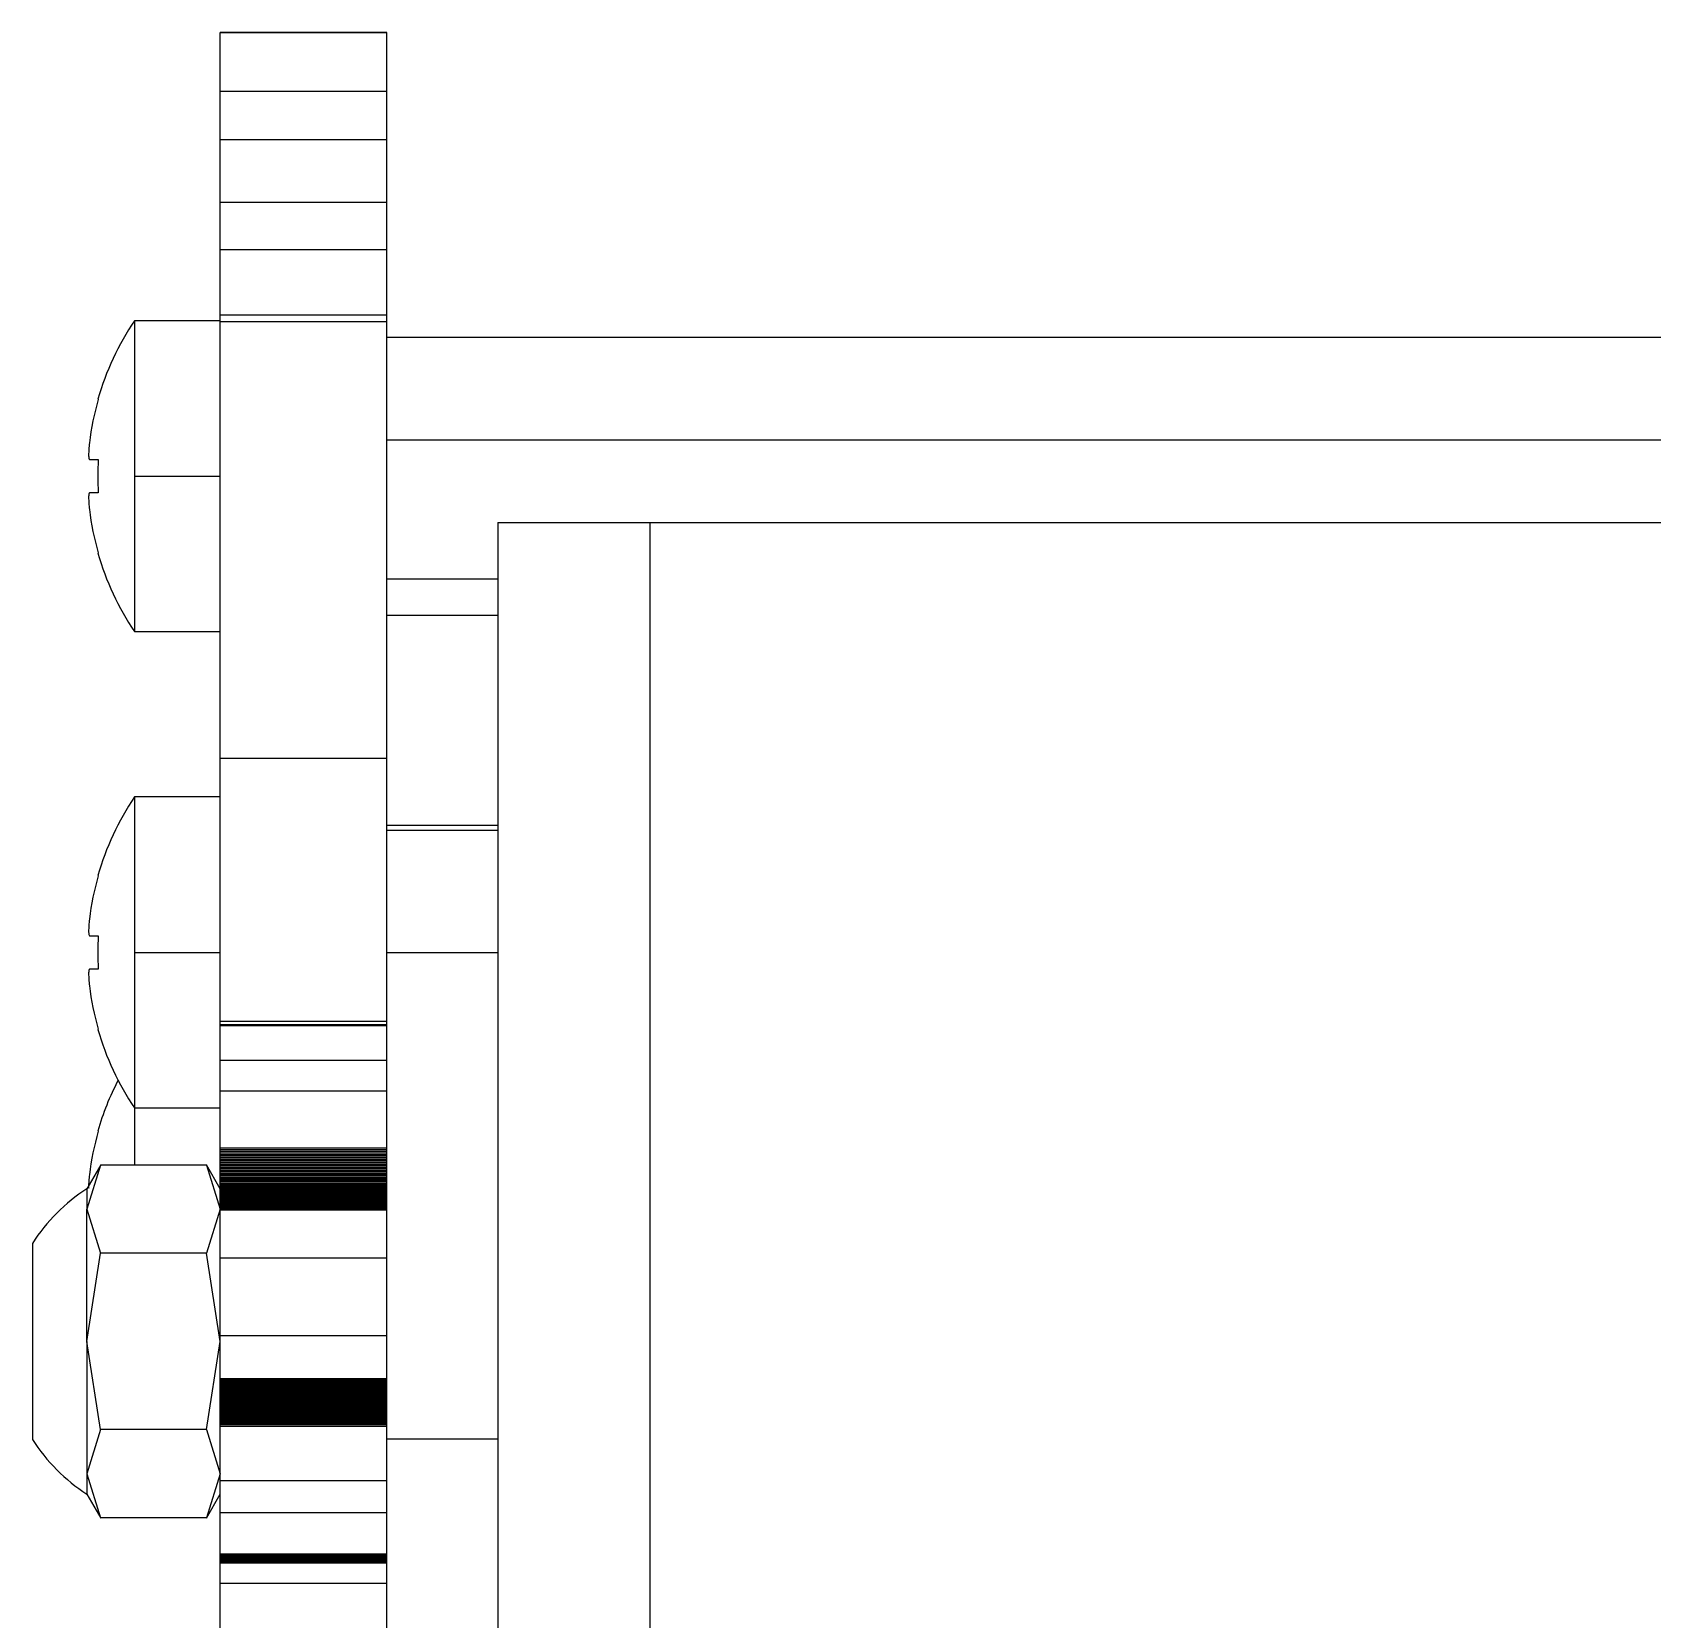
# Model space of a CAD drawing. Header units: millimetres. Extents: x 0 to 841, y 0 to 594.
# Drawn here: x 157.04 to 186.22, y 460.55 to 489.14 of the extents above; entities that cross this region are included whole.
import ezdxf

# ---------------------------------------------------------------- set-up
doc = ezdxf.new("R2010")
doc.units = ezdxf.units.MM

msp = doc.modelspace()

# ---------------------------------------------------------------- linework, layer by layer
at = {"color": 7, "linetype": 'Continuous', "lineweight": 25}
for p, q in [((163.418, 489.139), (160.418, 489.139)), ((160.418, 489.137), (160.418, 489.139)), ((160.418, 489.137), (163.418, 489.137)), ((160.418, 488.081), (160.418, 489.137)), ((163.418, 489.137), (163.418, 489.139)), ((163.418, 488.081), (163.418, 489.137)), ((160.418, 488.081), (163.418, 488.081)), ((160.418, 487.208), (160.418, 488.081)), ((163.418, 487.208), (163.418, 488.081)), ((160.418, 487.208), (163.418, 487.208)), ((160.418, 486.084), (160.418, 487.208)), ((163.418, 486.084), (163.418, 487.208)), ((160.418, 486.084), (163.418, 486.084)), ((160.418, 485.228), (160.418, 486.084)), ((163.418, 485.228), (163.418, 486.084)), ((160.418, 485.228), (163.418, 485.228)), ((160.418, 484.044), (160.418, 485.228)), ((163.418, 484.044), (163.418, 485.228)), ((160.418, 483.947), (158.876, 483.947)), ((158.876, 483.947), (158.876, 481.147)), ((163.418, 484.044), (160.418, 484.044)), ((160.418, 483.933), (160.418, 484.044)), ((160.418, 483.933), (163.418, 483.933)), ((160.418, 476.063), (160.418, 483.933)), ((163.418, 483.933), (163.418, 484.044)), ((163.418, 476.063), (163.418, 483.933)), ((163.418, 483.651), (188.418, 483.651)), ((163.418, 481.799), (188.418, 481.799)), ((158.063, 481.447), (158.222, 481.447)), ((158.876, 481.147), (160.418, 481.147)), ((158.876, 481.147), (158.876, 478.347)), ((158.222, 480.847), (158.063, 480.847)), ((165.418, 480.313), (165.418, 423.313)), ((165.418, 480.313), (168.155, 480.313)), ((168.155, 480.313), (168.155, 423.313)), ((168.155, 480.313), (204.918, 480.313)), ((163.418, 479.295), (165.418, 479.295)), ((163.418, 478.643), (165.418, 478.643)), ((158.876, 478.347), (160.418, 478.347)), ((163.418, 476.063), (160.418, 476.063)), ((160.418, 471.332), (160.418, 476.063)), ((163.418, 471.332), (163.418, 476.063)), ((160.418, 475.369), (158.876, 475.369)), ((158.876, 475.369), (158.876, 472.569)), ((163.418, 474.862), (165.418, 474.862)), ((163.418, 474.774), (165.418, 474.774)), ((158.063, 472.869), (158.222, 472.869)), ((158.876, 472.569), (160.418, 472.569)), ((158.876, 472.569), (158.876, 469.769)), ((165.418, 472.563), (163.418, 472.563)), ((158.222, 472.269), (158.063, 472.269)), ((160.418, 471.332), (163.418, 471.332)), ((160.418, 471.271), (160.418, 471.332)), ((163.418, 471.271), (163.418, 471.332)), ((160.418, 471.271), (163.418, 471.271)), ((160.418, 471.27), (160.418, 471.271)), ((160.418, 471.271), (163.418, 471.271)), ((160.418, 471.271), (160.418, 471.271)), ((160.418, 471.271), (163.418, 471.271)), ((160.418, 471.271), (160.418, 471.271)), ((160.418, 471.271), (163.418, 471.271)), ((160.418, 471.271), (160.418, 471.271)), ((160.418, 471.27), (163.418, 471.27)), ((160.418, 471.269), (160.418, 471.27)), ((160.418, 471.269), (163.418, 471.269)), ((160.418, 471.267), (160.418, 471.269)), ((160.418, 471.267), (163.418, 471.267)), ((160.418, 471.266), (160.418, 471.267)), ((160.418, 471.266), (163.418, 471.266)), ((160.418, 471.264), (160.418, 471.266)), ((160.418, 471.264), (163.418, 471.264)), ((160.418, 471.262), (160.418, 471.264)), ((160.418, 471.262), (163.418, 471.262)), ((160.418, 471.259), (160.418, 471.262)), ((160.418, 471.259), (163.418, 471.259)), ((160.418, 471.257), (160.418, 471.259)), ((160.418, 471.257), (163.418, 471.257)), ((160.418, 471.254), (160.418, 471.257)), ((160.418, 471.254), (163.418, 471.254)), ((160.418, 471.251), (160.418, 471.254)), ((160.418, 471.251), (163.418, 471.251)), ((160.418, 470.629), (160.418, 471.251)), ((163.418, 471.27), (163.418, 471.271)), ((163.418, 471.271), (163.418, 471.271)), ((163.418, 471.271), (163.418, 471.271)), ((163.418, 471.271), (163.418, 471.271)), ((163.418, 471.269), (163.418, 471.27)), ((163.418, 471.267), (163.418, 471.269)), ((163.418, 471.266), (163.418, 471.267)), ((163.418, 471.264), (163.418, 471.266)), ((163.418, 471.262), (163.418, 471.264)), ((163.418, 471.259), (163.418, 471.262)), ((163.418, 471.257), (163.418, 471.259)), ((163.418, 471.254), (163.418, 471.257)), ((163.418, 471.251), (163.418, 471.254)), ((163.418, 470.629), (163.418, 471.251)), ((160.418, 470.629), (163.418, 470.629)), ((160.418, 470.076), (160.418, 470.629)), ((163.418, 470.076), (163.418, 470.629)), ((160.418, 470.076), (163.418, 470.076)), ((160.418, 469.049), (160.418, 470.076)), ((163.418, 469.049), (163.418, 470.076)), ((158.876, 469.769), (160.418, 469.769)), ((158.876, 469.769), (158.876, 468.738)), ((160.418, 469.049), (163.418, 469.049)), ((160.418, 469.02), (160.418, 469.049)), ((160.418, 469.02), (163.418, 469.02)), ((160.418, 468.991), (160.418, 469.02)), ((160.418, 468.991), (163.418, 468.991)), ((160.418, 468.962), (160.418, 468.991)), ((160.418, 468.962), (163.418, 468.962)), ((160.418, 468.933), (160.418, 468.962)), ((163.418, 469.02), (163.418, 469.049)), ((163.418, 468.991), (163.418, 469.02)), ((163.418, 468.962), (163.418, 468.991)), ((163.418, 468.933), (163.418, 468.962)), ((158.267, 468.744), (158.018, 468.313)), ((158.264, 468.738), (158.018, 467.944)), ((160.172, 468.738), (158.264, 468.738)), ((160.418, 468.313), (160.169, 468.744)), ((160.172, 468.738), (160.418, 467.944)), ((160.418, 468.933), (163.418, 468.933)), ((160.418, 468.904), (160.418, 468.933)), ((160.418, 468.904), (163.418, 468.904)), ((160.418, 468.876), (160.418, 468.904)), ((160.418, 468.876), (163.418, 468.876)), ((160.418, 468.848), (160.418, 468.876)), ((160.418, 468.848), (163.418, 468.848)), ((160.418, 468.819), (160.418, 468.848)), ((160.418, 468.819), (163.418, 468.819)), ((160.418, 468.791), (160.418, 468.819)), ((160.418, 468.791), (163.418, 468.791)), ((160.418, 468.764), (160.418, 468.791)), ((160.418, 468.764), (163.418, 468.764)), ((160.418, 468.736), (160.418, 468.764)), ((160.418, 468.736), (163.418, 468.736)), ((160.418, 468.709), (160.418, 468.736)), ((160.418, 468.709), (163.418, 468.709)), ((160.418, 468.682), (160.418, 468.709)), ((160.418, 468.682), (163.418, 468.682)), ((160.418, 468.655), (160.418, 468.682)), ((163.418, 468.904), (163.418, 468.933)), ((163.418, 468.876), (163.418, 468.904)), ((163.418, 468.848), (163.418, 468.876)), ((163.418, 468.819), (163.418, 468.848)), ((163.418, 468.791), (163.418, 468.819)), ((163.418, 468.764), (163.418, 468.791)), ((163.418, 468.736), (163.418, 468.764)), ((163.418, 468.709), (163.418, 468.736)), ((163.418, 468.682), (163.418, 468.709)), ((163.418, 468.655), (163.418, 468.682)), ((160.418, 468.655), (163.418, 468.655)), ((160.418, 468.628), (160.418, 468.655)), ((160.418, 468.628), (163.418, 468.628)), ((160.418, 468.602), (160.418, 468.628)), ((160.418, 468.602), (163.418, 468.602)), ((160.418, 468.575), (160.418, 468.602)), ((160.418, 468.575), (163.418, 468.575)), ((160.418, 468.549), (160.418, 468.575)), ((160.418, 468.549), (163.418, 468.549)), ((160.418, 468.523), (160.418, 468.549)), ((160.418, 468.523), (163.418, 468.523)), ((160.418, 468.498), (160.418, 468.523)), ((160.418, 468.498), (163.418, 468.498)), ((160.418, 468.472), (160.418, 468.498)), ((160.418, 468.472), (163.418, 468.472)), ((160.418, 468.447), (160.418, 468.472)), ((160.418, 468.447), (163.418, 468.447)), ((160.418, 468.422), (160.418, 468.447)), ((160.418, 468.422), (163.418, 468.422)), ((160.418, 468.398), (160.418, 468.422)), ((160.418, 468.398), (163.418, 468.398)), ((160.418, 468.373), (160.418, 468.398)), ((163.418, 468.628), (163.418, 468.655)), ((163.418, 468.602), (163.418, 468.628)), ((163.418, 468.575), (163.418, 468.602)), ((163.418, 468.549), (163.418, 468.575)), ((163.418, 468.523), (163.418, 468.549)), ((163.418, 468.498), (163.418, 468.523)), ((163.418, 468.472), (163.418, 468.498)), ((163.418, 468.447), (163.418, 468.472)), ((163.418, 468.422), (163.418, 468.447)), ((163.418, 468.398), (163.418, 468.422)), ((163.418, 468.373), (163.418, 468.398)), ((158.018, 468.313), (158.018, 467.944)), ((160.418, 468.373), (163.418, 468.373)), ((160.418, 468.349), (160.418, 468.373)), ((160.418, 468.349), (163.418, 468.349)), ((160.418, 468.326), (160.418, 468.349)), ((160.418, 468.326), (163.418, 468.326)), ((160.418, 468.303), (160.418, 468.326)), ((160.418, 468.303), (163.418, 468.303)), ((160.418, 468.28), (160.418, 468.303)), ((160.418, 468.28), (163.418, 468.28)), ((160.418, 468.257), (160.418, 468.28)), ((160.418, 468.257), (163.418, 468.257)), ((160.418, 468.235), (160.418, 468.257)), ((160.418, 468.235), (163.418, 468.235)), ((160.418, 468.214), (160.418, 468.235)), ((160.418, 468.214), (163.418, 468.214)), ((160.418, 468.193), (160.418, 468.214)), ((160.418, 468.193), (163.418, 468.193)), ((160.418, 468.172), (160.418, 468.193)), ((160.418, 468.172), (163.418, 468.172)), ((160.418, 468.152), (160.418, 468.172)), ((160.418, 468.152), (163.418, 468.152)), ((160.418, 468.132), (160.418, 468.152)), ((160.418, 468.132), (163.418, 468.132)), ((160.418, 468.113), (160.418, 468.132)), ((160.418, 468.113), (163.418, 468.113)), ((160.418, 468.095), (160.418, 468.113)), ((160.418, 468.095), (163.418, 468.095)), ((160.418, 468.076), (160.418, 468.095)), ((163.418, 468.349), (163.418, 468.373)), ((163.418, 468.326), (163.418, 468.349)), ((163.418, 468.303), (163.418, 468.326)), ((163.418, 468.28), (163.418, 468.303)), ((163.418, 468.257), (163.418, 468.28)), ((163.418, 468.235), (163.418, 468.257)), ((163.418, 468.214), (163.418, 468.235)), ((163.418, 468.193), (163.418, 468.214)), ((163.418, 468.172), (163.418, 468.193)), ((163.418, 468.152), (163.418, 468.172)), ((163.418, 468.132), (163.418, 468.152)), ((163.418, 468.113), (163.418, 468.132)), ((163.418, 468.095), (163.418, 468.113)), ((163.418, 468.076), (163.418, 468.095)), ((158.018, 467.944), (158.264, 467.15)), ((158.018, 465.563), (158.018, 467.944)), ((160.418, 467.944), (160.172, 467.15)), ((160.418, 468.076), (163.418, 468.076)), ((160.418, 468.059), (160.418, 468.076)), ((160.418, 468.059), (163.418, 468.059)), ((160.418, 468.041), (160.418, 468.059)), ((160.418, 468.041), (163.418, 468.041)), ((160.418, 468.025), (160.418, 468.041)), ((160.418, 468.025), (163.418, 468.025)), ((160.418, 468.008), (160.418, 468.025)), ((160.418, 468.008), (163.418, 468.008)), ((160.418, 467.992), (160.418, 468.008)), ((160.418, 467.992), (163.418, 467.992)), ((160.418, 467.977), (160.418, 467.992)), ((160.418, 467.977), (163.418, 467.977)), ((160.418, 467.962), (160.418, 467.977)), ((160.418, 467.962), (163.418, 467.962)), ((160.418, 467.947), (160.418, 467.962)), ((160.418, 467.947), (163.418, 467.947)), ((160.418, 467.933), (160.418, 467.947)), ((160.418, 467.933), (163.418, 467.933)), ((160.418, 467.068), (160.418, 467.933)), ((163.418, 468.059), (163.418, 468.076)), ((163.418, 468.041), (163.418, 468.059)), ((163.418, 468.025), (163.418, 468.041)), ((163.418, 468.008), (163.418, 468.025)), ((163.418, 467.992), (163.418, 468.008)), ((163.418, 467.977), (163.418, 467.992)), ((163.418, 467.962), (163.418, 467.977)), ((163.418, 467.947), (163.418, 467.962)), ((163.418, 467.933), (163.418, 467.947)), ((163.418, 467.068), (163.418, 467.933)), ((157.036, 467.329), (157.036, 465.563)), ((158.018, 465.563), (158.264, 467.15)), ((160.172, 467.15), (158.264, 467.15)), ((160.418, 465.563), (160.172, 467.15)), ((160.418, 467.068), (163.418, 467.068)), ((160.418, 465.673), (160.418, 467.068)), ((163.418, 465.673), (163.418, 467.068)), ((157.036, 465.563), (157.036, 463.796)), ((158.018, 465.563), (158.018, 463.181)), ((158.264, 463.975), (158.018, 465.563)), ((160.172, 463.975), (160.418, 465.563)), ((160.418, 465.673), (163.418, 465.673)), ((160.418, 464.898), (160.418, 465.673)), ((163.418, 464.898), (163.418, 465.673)), ((160.418, 464.898), (163.418, 464.898)), ((160.418, 464.89), (160.418, 464.898)), ((160.418, 464.89), (163.418, 464.89)), ((160.418, 464.882), (160.418, 464.89)), ((160.418, 464.882), (163.418, 464.882)), ((160.418, 464.873), (160.418, 464.882)), ((163.418, 464.89), (163.418, 464.898)), ((163.418, 464.882), (163.418, 464.89)), ((163.418, 464.873), (163.418, 464.882)), ((160.418, 464.873), (163.418, 464.873)), ((160.418, 464.863), (160.418, 464.873)), ((160.418, 464.863), (163.418, 464.863)), ((160.418, 464.854), (160.418, 464.863)), ((160.418, 464.854), (163.418, 464.854)), ((160.418, 464.843), (160.418, 464.854)), ((160.418, 464.843), (163.418, 464.843)), ((160.418, 464.832), (160.418, 464.843)), ((160.418, 464.832), (163.418, 464.832)), ((160.418, 464.821), (160.418, 464.832)), ((160.418, 464.821), (163.418, 464.821)), ((160.418, 464.809), (160.418, 464.821)), ((160.418, 464.809), (163.418, 464.809)), ((160.418, 464.797), (160.418, 464.809)), ((160.418, 464.797), (163.418, 464.797)), ((160.418, 464.784), (160.418, 464.797)), ((160.418, 464.784), (163.418, 464.784)), ((160.418, 464.77), (160.418, 464.784)), ((160.418, 464.77), (163.418, 464.77)), ((160.418, 464.757), (160.418, 464.77)), ((160.418, 464.757), (163.418, 464.757)), ((160.418, 464.742), (160.418, 464.757)), ((160.418, 464.742), (163.418, 464.742)), ((160.418, 464.727), (160.418, 464.742)), ((160.418, 464.727), (163.418, 464.727)), ((160.418, 464.712), (160.418, 464.727)), ((160.418, 464.712), (163.418, 464.712)), ((160.418, 464.696), (160.418, 464.712)), ((160.418, 464.696), (163.418, 464.696)), ((160.418, 464.679), (160.418, 464.696)), ((160.418, 464.679), (163.418, 464.679)), ((160.418, 464.663), (160.418, 464.679)), ((160.418, 464.663), (163.418, 464.663)), ((160.418, 464.645), (160.418, 464.663)), ((160.418, 464.645), (163.418, 464.645)), ((160.418, 464.627), (160.418, 464.645)), ((160.418, 464.627), (163.418, 464.627)), ((160.418, 464.609), (160.418, 464.627)), ((160.418, 464.609), (163.418, 464.609)), ((160.418, 464.591), (160.418, 464.609)), ((160.418, 464.591), (163.418, 464.591)), ((160.418, 464.572), (160.418, 464.591)), ((163.418, 464.863), (163.418, 464.873)), ((163.418, 464.854), (163.418, 464.863)), ((163.418, 464.843), (163.418, 464.854)), ((163.418, 464.832), (163.418, 464.843)), ((163.418, 464.821), (163.418, 464.832)), ((163.418, 464.809), (163.418, 464.821)), ((163.418, 464.797), (163.418, 464.809)), ((163.418, 464.784), (163.418, 464.797)), ((163.418, 464.77), (163.418, 464.784)), ((163.418, 464.757), (163.418, 464.77)), ((163.418, 464.742), (163.418, 464.757)), ((163.418, 464.727), (163.418, 464.742)), ((163.418, 464.712), (163.418, 464.727)), ((163.418, 464.696), (163.418, 464.712)), ((163.418, 464.679), (163.418, 464.696)), ((163.418, 464.663), (163.418, 464.679)), ((163.418, 464.645), (163.418, 464.663)), ((163.418, 464.627), (163.418, 464.645)), ((163.418, 464.609), (163.418, 464.627)), ((163.418, 464.591), (163.418, 464.609)), ((163.418, 464.572), (163.418, 464.591)), ((160.418, 464.572), (163.418, 464.572)), ((160.418, 464.553), (160.418, 464.572)), ((160.418, 464.553), (163.418, 464.553)), ((160.418, 464.533), (160.418, 464.553)), ((160.418, 464.533), (163.418, 464.533)), ((160.418, 464.513), (160.418, 464.533)), ((160.418, 464.513), (163.418, 464.513)), ((160.418, 464.493), (160.418, 464.513)), ((160.418, 464.493), (163.418, 464.493)), ((160.418, 464.473), (160.418, 464.493)), ((160.418, 464.473), (163.418, 464.473)), ((160.418, 464.452), (160.418, 464.473)), ((160.418, 464.452), (163.418, 464.452)), ((160.418, 464.431), (160.418, 464.452)), ((160.418, 464.431), (163.418, 464.431)), ((160.418, 464.41), (160.418, 464.431)), ((160.418, 464.41), (163.418, 464.41)), ((160.418, 464.388), (160.418, 464.41)), ((160.418, 464.388), (163.418, 464.388)), ((160.418, 464.367), (160.418, 464.388)), ((160.418, 464.367), (163.418, 464.367)), ((160.418, 464.345), (160.418, 464.367)), ((160.418, 464.345), (163.418, 464.345)), ((160.418, 464.323), (160.418, 464.345)), ((160.418, 464.323), (163.418, 464.323)), ((160.418, 464.3), (160.418, 464.323)), ((160.418, 464.3), (163.418, 464.3)), ((160.418, 464.278), (160.418, 464.3)), ((163.418, 464.553), (163.418, 464.572)), ((163.418, 464.533), (163.418, 464.553)), ((163.418, 464.513), (163.418, 464.533)), ((163.418, 464.493), (163.418, 464.513)), ((163.418, 464.473), (163.418, 464.493)), ((163.418, 464.452), (163.418, 464.473)), ((163.418, 464.431), (163.418, 464.452)), ((163.418, 464.41), (163.418, 464.431)), ((163.418, 464.388), (163.418, 464.41)), ((163.418, 464.367), (163.418, 464.388)), ((163.418, 464.345), (163.418, 464.367)), ((163.418, 464.323), (163.418, 464.345)), ((163.418, 464.3), (163.418, 464.323)), ((163.418, 464.278), (163.418, 464.3)), ((160.418, 464.278), (163.418, 464.278)), ((160.418, 464.255), (160.418, 464.278)), ((160.418, 464.255), (163.418, 464.255)), ((160.418, 464.232), (160.418, 464.255)), ((160.418, 464.232), (163.418, 464.232)), ((160.418, 464.209), (160.418, 464.232)), ((160.418, 464.209), (163.418, 464.209)), ((160.418, 464.185), (160.418, 464.209)), ((160.418, 464.185), (163.418, 464.185)), ((160.418, 464.162), (160.418, 464.185)), ((160.418, 464.162), (163.418, 464.162)), ((160.418, 464.138), (160.418, 464.162)), ((160.418, 464.138), (163.418, 464.138)), ((160.418, 464.114), (160.418, 464.138)), ((160.418, 464.114), (163.418, 464.114)), ((160.418, 464.089), (160.418, 464.114)), ((160.418, 464.089), (163.418, 464.089)), ((160.418, 464.065), (160.418, 464.089)), ((160.418, 464.065), (163.418, 464.065)), ((160.418, 464.04), (160.418, 464.065)), ((160.418, 464.04), (163.418, 464.04)), ((160.418, 463.06), (160.418, 464.04)), ((163.418, 464.255), (163.418, 464.278)), ((163.418, 464.232), (163.418, 464.255)), ((163.418, 464.209), (163.418, 464.232)), ((163.418, 464.185), (163.418, 464.209)), ((163.418, 464.162), (163.418, 464.185)), ((163.418, 464.138), (163.418, 464.162)), ((163.418, 464.114), (163.418, 464.138)), ((163.418, 464.089), (163.418, 464.114)), ((163.418, 464.065), (163.418, 464.089)), ((163.418, 464.04), (163.418, 464.065)), ((163.418, 463.06), (163.418, 464.04)), ((158.264, 463.975), (158.018, 463.181)), ((160.172, 463.975), (158.264, 463.975)), ((160.172, 463.975), (160.418, 463.181)), ((163.418, 463.812), (165.418, 463.812)), ((158.018, 463.181), (158.264, 462.387)), ((158.018, 463.181), (158.018, 462.813)), ((160.418, 463.181), (160.172, 462.387)), ((160.418, 463.06), (163.418, 463.06)), ((160.418, 462.481), (160.418, 463.06)), ((163.418, 462.481), (163.418, 463.06)), ((158.018, 462.813), (158.267, 462.381)), ((160.169, 462.381), (160.418, 462.813)), ((160.172, 462.387), (158.264, 462.387)), ((160.418, 462.481), (163.418, 462.481)), ((160.418, 461.737), (160.418, 462.481)), ((163.418, 461.737), (163.418, 462.481)), ((160.418, 461.737), (163.418, 461.737)), ((160.418, 461.727), (160.418, 461.737)), ((160.418, 461.727), (163.418, 461.727)), ((160.418, 461.718), (160.418, 461.727)), ((160.418, 461.718), (163.418, 461.718)), ((160.418, 461.709), (160.418, 461.718)), ((160.418, 461.709), (163.418, 461.709)), ((160.418, 461.701), (160.418, 461.709)), ((160.418, 461.701), (163.418, 461.701)), ((160.418, 461.692), (160.418, 461.701)), ((160.418, 461.692), (163.418, 461.692)), ((160.418, 461.684), (160.418, 461.692)), ((160.418, 461.684), (163.418, 461.684)), ((160.418, 461.676), (160.418, 461.684)), ((160.418, 461.676), (163.418, 461.676)), ((160.418, 461.669), (160.418, 461.676)), ((160.418, 461.669), (163.418, 461.669)), ((160.418, 461.661), (160.418, 461.669)), ((163.418, 461.727), (163.418, 461.737)), ((163.418, 461.718), (163.418, 461.727)), ((163.418, 461.709), (163.418, 461.718)), ((163.418, 461.701), (163.418, 461.709)), ((163.418, 461.692), (163.418, 461.701)), ((163.418, 461.684), (163.418, 461.692)), ((163.418, 461.676), (163.418, 461.684)), ((163.418, 461.669), (163.418, 461.676)), ((163.418, 461.661), (163.418, 461.669)), ((160.418, 461.661), (163.418, 461.661)), ((160.418, 461.654), (160.418, 461.661)), ((160.418, 461.654), (163.418, 461.654)), ((160.418, 461.647), (160.418, 461.654)), ((160.418, 461.647), (163.418, 461.647)), ((160.418, 461.641), (160.418, 461.647)), ((160.418, 461.641), (163.418, 461.641)), ((160.418, 461.635), (160.418, 461.641)), ((160.418, 461.635), (163.418, 461.635)), ((160.418, 461.628), (160.418, 461.635)), ((160.418, 461.628), (163.418, 461.628)), ((160.418, 461.623), (160.418, 461.628)), ((160.418, 461.623), (163.418, 461.623)), ((160.418, 461.617), (160.418, 461.623)), ((160.418, 461.617), (163.418, 461.617)), ((160.418, 461.612), (160.418, 461.617)), ((160.418, 461.612), (163.418, 461.612)), ((160.418, 461.607), (160.418, 461.612)), ((160.418, 461.607), (163.418, 461.607)), ((160.418, 461.602), (160.418, 461.607)), ((160.418, 461.602), (163.418, 461.602)), ((160.418, 461.598), (160.418, 461.602)), ((160.418, 461.598), (163.418, 461.598)), ((160.418, 461.594), (160.418, 461.598)), ((160.418, 461.594), (163.418, 461.594)), ((160.418, 461.59), (160.418, 461.594)), ((160.418, 461.59), (163.418, 461.59)), ((160.418, 461.587), (160.418, 461.59)), ((160.418, 461.587), (163.418, 461.587)), ((160.418, 461.584), (160.418, 461.587)), ((160.418, 461.584), (163.418, 461.584)), ((160.418, 461.581), (160.418, 461.584)), ((160.418, 461.581), (163.418, 461.581)), ((160.418, 461.579), (160.418, 461.581)), ((160.418, 461.579), (163.418, 461.579)), ((160.418, 461.577), (160.418, 461.579)), ((160.418, 461.577), (163.418, 461.577)), ((160.418, 461.576), (160.418, 461.577)), ((160.418, 461.576), (163.418, 461.576)), ((160.418, 461.575), (160.418, 461.576)), ((160.418, 461.575), (163.418, 461.575)), ((160.418, 461.575), (163.418, 461.575)), ((160.418, 461.575), (160.418, 461.575)), ((160.418, 461.211), (160.418, 461.575)), ((163.418, 461.654), (163.418, 461.661)), ((163.418, 461.647), (163.418, 461.654)), ((163.418, 461.641), (163.418, 461.647)), ((163.418, 461.635), (163.418, 461.641)), ((163.418, 461.628), (163.418, 461.635)), ((163.418, 461.623), (163.418, 461.628)), ((163.418, 461.617), (163.418, 461.623)), ((163.418, 461.612), (163.418, 461.617)), ((163.418, 461.607), (163.418, 461.612)), ((163.418, 461.602), (163.418, 461.607)), ((163.418, 461.598), (163.418, 461.602)), ((163.418, 461.594), (163.418, 461.598)), ((163.418, 461.59), (163.418, 461.594)), ((163.418, 461.587), (163.418, 461.59)), ((163.418, 461.584), (163.418, 461.587)), ((163.418, 461.581), (163.418, 461.584)), ((163.418, 461.579), (163.418, 461.581)), ((163.418, 461.577), (163.418, 461.579)), ((163.418, 461.576), (163.418, 461.577)), ((163.418, 461.575), (163.418, 461.576)), ((163.418, 461.575), (163.418, 461.575)), ((163.418, 461.211), (163.418, 461.575)), ((160.418, 461.211), (163.418, 461.211)), ((160.418, 459.979), (160.418, 461.211)), ((163.418, 459.979), (163.418, 461.211))]:
    msp.add_line(p, q, dxfattribs=at)
for centre, radius, start, end in [((163.018, 481.147), 5, 145.9442, 163.8979), ((163.018, 481.147), 4.991, 163.9235, 173.0954), ((158.256, 482.596), 0.0751, 236.4328, 243.5181), ((163.818, 481.147), 5.604, 176.9313, 183.0687), ((163.018, 481.147), 4.991, 186.9046, 196.0765), ((158.256, 479.698), 0.0751, 116.4819, 123.5672), ((163.018, 481.147), 5, 196.1021, 214.0558), ((163.018, 472.569), 5, 145.9442, 163.8979), ((163.018, 472.569), 4.991, 163.9235, 173.0954), ((158.361, 474.2), 0.285, 239.0527, 240.9181), ((163.818, 472.569), 5.604, 176.9313, 183.0687), ((163.018, 472.569), 4.991, 186.9046, 196.0765), ((158.361, 470.938), 0.285, 119.0819, 120.9473), ((163.018, 472.569), 5, 196.1021, 214.0558), ((163.018, 467.966), 5, 152.5899, 163.8979), ((163.018, 467.966), 4.991, 163.9235, 173.0954), ((157.299, 467.76), 1.837, 59.8407, 60.13), ((159.789, 465.563), 3.271, 122.7791, 147.3197), ((159.789, 465.563), 3.271, 212.6803, 237.2209)]:
    msp.add_arc(centre, radius, start, end, dxfattribs=at)
for points, knots in [([(158.063, 481.747), (158.059, 481.708), (158.051, 481.629), (158.047, 481.53), (158.051, 481.461), (158.059, 481.451), (158.063, 481.447)], [0, 0, 0, 0, 0.2506864, 0.4997684, 0.7490795, 1, 1, 1, 1]), ([(158.063, 480.847), (158.059, 480.842), (158.051, 480.833), (158.047, 480.764), (158.051, 480.664), (158.059, 480.586), (158.063, 480.547)], [0, 0, 0, 0, 0.250684, 0.499766, 0.749079, 1, 1, 1, 1]), ([(158.063, 473.169), (158.059, 473.13), (158.051, 473.052), (158.047, 472.952), (158.051, 472.883), (158.059, 472.874), (158.063, 472.869)], [0, 0, 0, 0, 0.250684, 0.4997645, 0.7490787, 1, 1, 1, 1]), ([(158.063, 472.269), (158.059, 472.265), (158.051, 472.256), (158.047, 472.187), (158.051, 472.087), (158.059, 472.009), (158.063, 471.969)], [0, 0, 0, 0, 0.250682, 0.499766, 0.74908, 1, 1, 1, 1]), ([(158.063, 468.566), (158.059, 468.527), (158.051, 468.45), (158.047, 468.361), (158.049, 468.331), (158.05, 468.321)], [0, 0, 0, 0, 0.401463, 0.800368, 1, 1, 1, 1])]:
    msp.add_open_spline(points, degree=3, knots=knots, dxfattribs=at)

doc.saveas('drawing.dxf')
